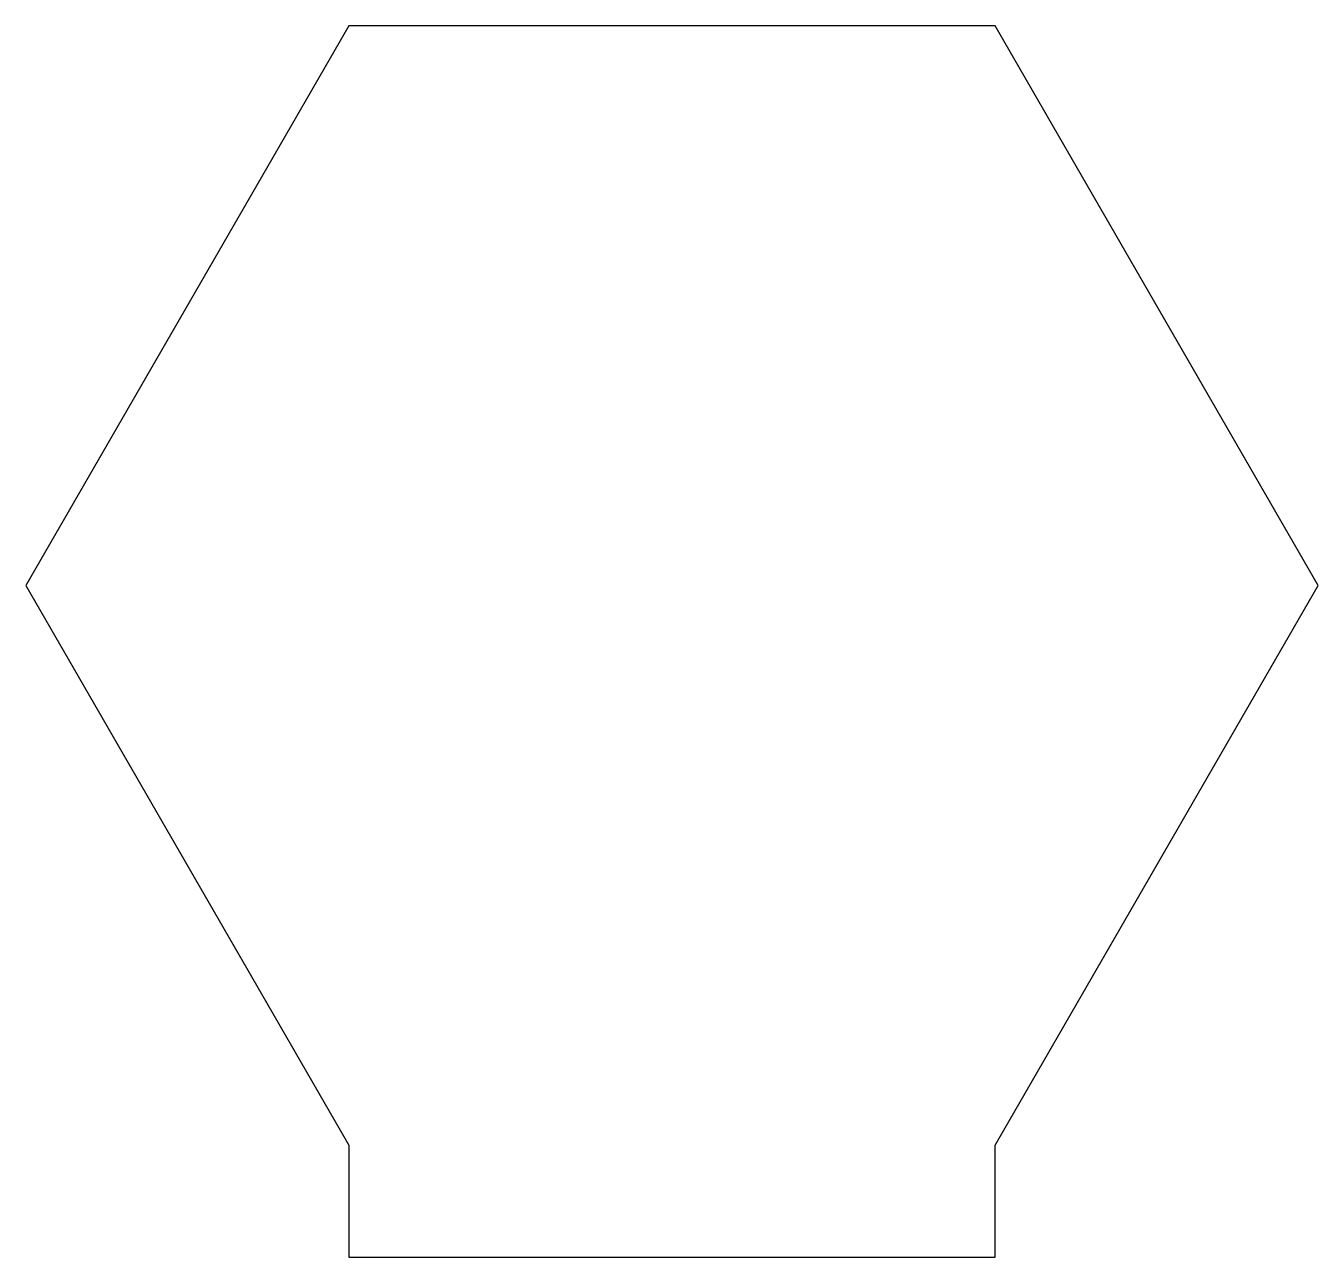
# Model space of a CAD drawing. Extents: x -50 to 50, y -52 to 43.
import ezdxf

# ---------------------------------------------------------------- set-up
doc = ezdxf.new("R2010")
doc.units = 0
doc.layers.get('0').update_dxf_attribs({"linetype": 'continuous'})

msp = doc.modelspace()

# ---------------------------------------------------------------- linework, layer by layer
at = {"color": 0}
for p, q in [((-25, 43.30127), (-50, 0)), ((25, 43.30127), (-25, 43.30127)), ((50, 0), (25, 43.30127)), ((-50, 0), (-25, -43.30127)), ((25, -43.30127), (50, 0)), ((-25, -43.30127), (-25, -51.961524)), ((25, -51.961524), (25, -43.30127)), ((-25, -51.961524), (25, -51.961524))]:
    msp.add_line(p, q, dxfattribs=at)

doc.saveas('drawing.dxf')
